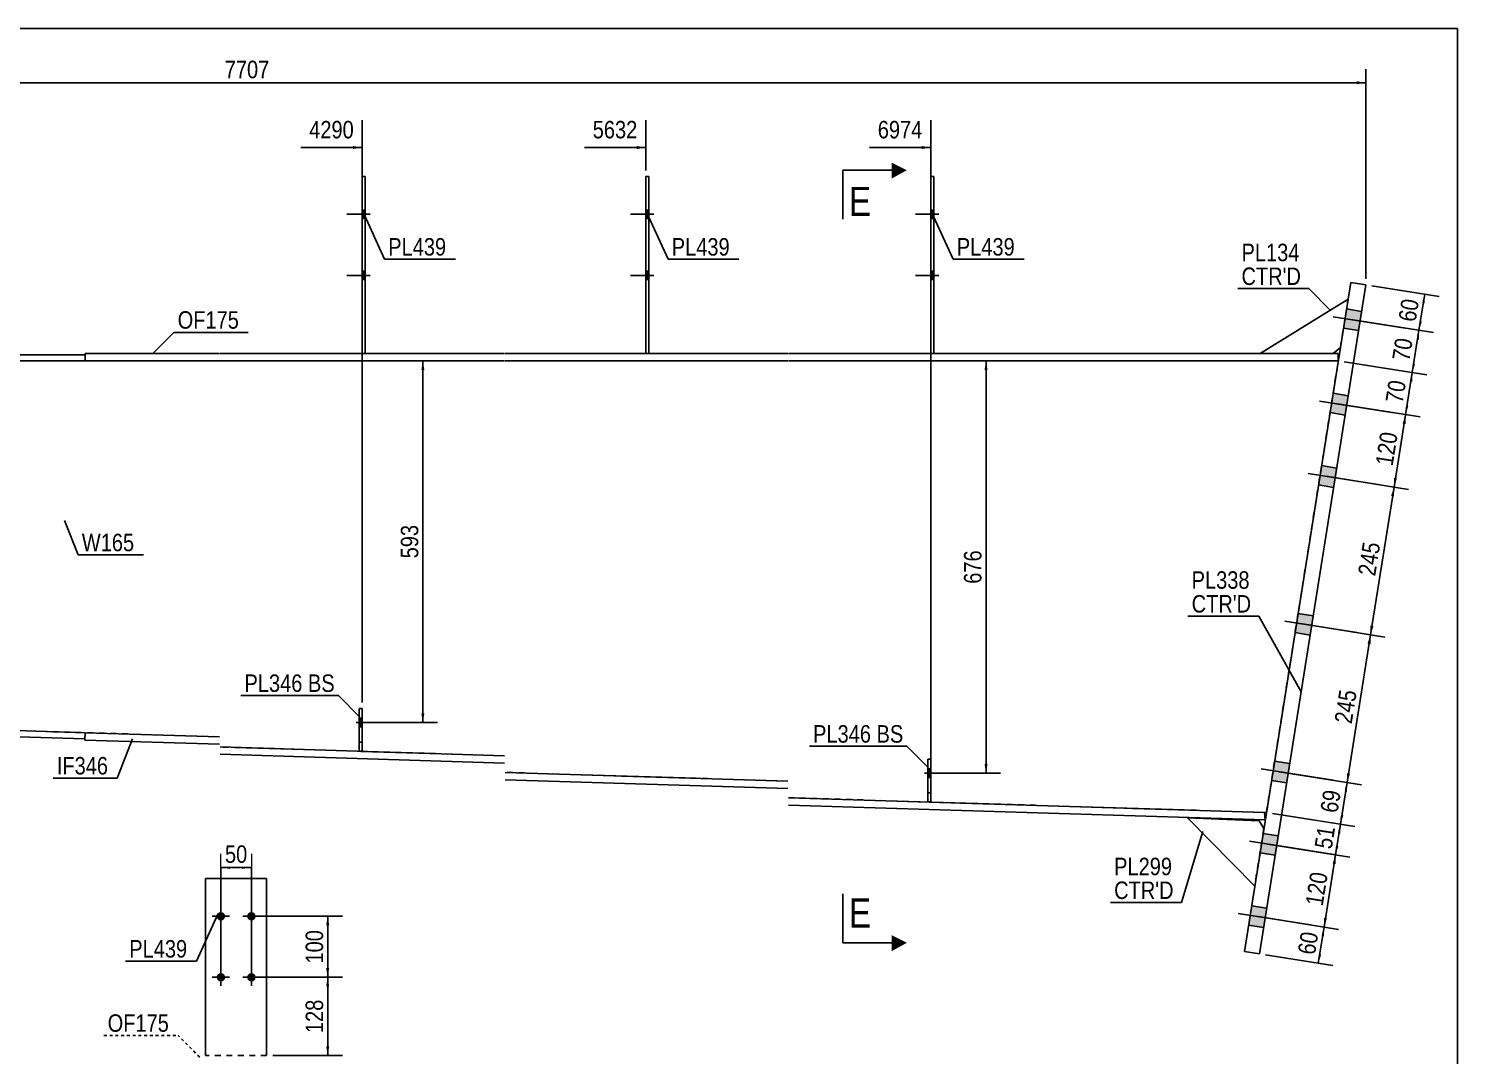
# Model space of a CAD drawing. Header units: millimetres. Extents: x -23 to 380, y -193 to 84.
# Drawn here: x 145.5 to 379.6, y -83.8 to 84.4 of the extents above; entities that cross this region are included whole.
import ezdxf

# ---------------------------------------------------------------- set-up
doc = ezdxf.new("R2010")
doc.units = ezdxf.units.MM
for name, pattern in [('DXK_LINE_DOT1', [1.8814, 0.9407, -0.9407]), ('DXK_LINE_DOT2', [3.9198, 1.9599, -1.9599]), ('DXK_LINE_DOT4', [0.9408, 0.4704, -0.4704])]:
    doc.linetypes.add(name, pattern=pattern)
doc.styles.add('Arial Narrow', font='ARIALN.TTF', dxfattribs={"height": 0.2})

# ---------------------------------------------------------------- blocks, each defined once
blk = doc.blocks.new('Unknown-624477018-1210')
at = {"color": 5, "linetype": 'Continuous'}
for p, q in [((379.57, 84.43), (-20.43, 84.43)), ((379.57, -192.57), (379.57, 84.43))]:
    blk.add_line(p, q, dxfattribs=at)
blk = doc.blocks.new('Bolt-624477018-1594 - 1591')
at = {"linetype": 'Continuous'}
blk.add_hatch(color=3, dxfattribs=at).paths.add_polyline_path([(200.15, -29.96), (200.15, -28.56), (199.65, -28.56), (199.65, -29.96)])
at = {"color": 3, "linetype": 'Continuous'}
for p, q in [((200.15, -28.56), (199.65, -28.56)), ((200.95, -29.26), (199.65, -29.26)), ((200.15, -29.96), (199.65, -29.96))]:
    blk.add_line(p, q, dxfattribs=at)
blk = doc.blocks.new('Part-624477018-1618 - 1591')
at = {"color": 2, "linetype": 'Continuous'}
for p, q in [((199.65, -33.96), (199.65, -26.96)), ((199.65, -26.96), (200.15, -26.96)), ((200.15, -26.96), (200.15, -33.96)), ((200.15, -33.96), (199.65, -33.96))]:
    blk.add_line(p, q, dxfattribs=at)
at = {"color": 7, "linetype": 'DXK_LINE_DOT1'}
blk.add_line((199.65, -32.46), (200.15, -32.46), dxfattribs=at)
blk = doc.blocks.new('Bolt-624477018-1595 - 1591')
at = {"color": 3, "linetype": 'DXK_LINE_DOT2'}
for p, q in [((201.1, -29.26), (197.8, -29.26)), ((200.15, -28.56), (199.65, -28.56)), ((200.15, -29.96), (199.65, -29.96))]:
    blk.add_line(p, q, dxfattribs=at)
blk = doc.blocks.new('Bolt-624477018-1596 - 1591')
at = {"linetype": 'Continuous'}
for points in [[(200.65, 53.3), (200.65, 54.7), (200.15, 54.7), (200.15, 53.3)], [(200.65, 53.3), (200.65, 54.7), (200.15, 54.7), (200.15, 53.3)], [(200.65, 43.3), (200.65, 44.7), (200.15, 44.7), (200.15, 43.3)], [(200.65, 43.3), (200.65, 44.7), (200.15, 44.7), (200.15, 43.3)]]:
    blk.add_hatch(color=3, dxfattribs=at).paths.add_polyline_path(points)
at = {"color": 3, "linetype": 'Continuous'}
for p, q in [((201.45, 54), (197.65, 54)), ((201.45, 54), (197.65, 54)), ((200.65, 54.7), (200.15, 54.7)), ((200.65, 54.7), (200.15, 54.7)), ((200.65, 53.3), (200.15, 53.3)), ((200.65, 53.3), (200.15, 53.3)), ((200.65, 44.7), (200.15, 44.7)), ((200.65, 44.7), (200.15, 44.7)), ((201.45, 44), (197.65, 44)), ((201.45, 44), (197.65, 44)), ((200.65, 43.3), (200.15, 43.3)), ((200.65, 43.3), (200.15, 43.3))]:
    blk.add_line(p, q, dxfattribs=at)
blk = doc.blocks.new('Part-624477018-1640 - 1591')
at = {"color": 7, "linetype": 'DXK_LINE_DOT1'}
for p, q in [((199.65, -33.96), (199.65, -26.96)), ((199.65, -26.96), (200.15, -26.96)), ((200.15, -33.96), (200.15, -26.96)), ((200.15, -33.96), (199.65, -33.96))]:
    blk.add_line(p, q, dxfattribs=at)
blk = doc.blocks.new('Part-624477018-1662 - 1591')
at = {"color": 2, "linetype": 'Continuous'}
for p, q in [((200.65, 60.2), (200.15, 60.2)), ((200.15, 60.2), (200.15, 31.2)), ((200.65, 31.2), (200.65, 60.2))]:
    blk.add_line(p, q, dxfattribs=at)
at = {"color": 7, "linetype": 'DXK_LINE_DOT1'}
blk.add_line((200.15, 31.2), (200.65, 31.2), dxfattribs=at)
blk = doc.blocks.new('Part-624477018-1667 - 1591')
at = {"color": 2, "linetype": 'Continuous'}
for p, q in [((49.73, 31), (0, 31)), ((96.43, 31), (49.83, 31)), ((154.75, 31), (96.53, 31)), ((154.75, 30), (154.75, 31)), ((0, 30), (49.73, 30)), ((49.83, 30), (96.43, 30)), ((96.53, 30), (154.75, 30))]:
    blk.add_line(p, q, dxfattribs=at)
at = {"color": 7, "linetype": 'DXK_LINE_DOT1'}
blk.add_line((0, 31), (0, 30), dxfattribs=at)
blk = doc.blocks.new('Part-624477018-1796 - 1591')
at = {"color": 2, "linetype": 'Continuous'}
for p, q in [((247.1, 60.2), (246.6, 60.2)), ((246.6, 60.2), (246.6, 31.2)), ((247.1, 31.2), (247.1, 60.2))]:
    blk.add_line(p, q, dxfattribs=at)
at = {"color": 7, "linetype": 'DXK_LINE_DOT1'}
blk.add_line((246.6, 31.2), (247.1, 31.2), dxfattribs=at)
blk = doc.blocks.new('Part-624477018-1874 - 1591')
at = {"color": 2, "linetype": 'Continuous'}
for p, q in [((154.71, -32.13), (154.75, -30.93)), ((176.75, -32.81), (154.71, -32.13)), ((154.75, -30.93), (176.75, -31.61)), ((176.85, -33.27), (223.45, -34.72)), ((223.45, -35.92), (176.85, -34.47)), ((223.55, -37.44), (269.9, -38.87)), ((269.9, -40.07), (223.55, -38.64)), ((270, -41.58), (347.99, -44)), ((348.09, -45.2), (270, -42.79)), ((347.99, -44), (348.09, -45.19))]:
    blk.add_line(p, q, dxfattribs=at)
at = {"color": 7, "linetype": 'DXK_LINE_DOT1'}
for p in [(348.09, -45.19), (348.09, -45.2)]:
    blk.add_line(p, (348.09, -45.2), dxfattribs=at)
blk = doc.blocks.new('Part-624477018-1689 - 1591')
at = {"color": 2, "linetype": 'Continuous'}
for p, q in [((176.75, 31.2), (154.75, 31.2)), ((154.75, 31.2), (154.75, 30)), ((223.45, 31.2), (176.85, 31.2)), ((269.9, 31.2), (223.55, 31.2)), ((360.05, 31.2), (270, 31.2)), ((360.05, 30), (360.05, 31.2)), ((154.75, 30), (176.75, 30)), ((176.85, 30), (223.45, 30)), ((223.55, 30), (269.9, 30)), ((270, 30), (360.05, 30))]:
    blk.add_line(p, q, dxfattribs=at)
blk = doc.blocks.new('Bolt-624477018-1810 - 1591')
at = {"linetype": 'Continuous'}
for points in [[(293.8, 53.3), (293.8, 54.7), (293.3, 54.7), (293.3, 53.3)], [(293.8, 53.3), (293.8, 54.7), (293.3, 54.7), (293.3, 53.3)], [(293.8, 43.3), (293.8, 44.7), (293.3, 44.7), (293.3, 43.3)], [(293.8, 43.3), (293.8, 44.7), (293.3, 44.7), (293.3, 43.3)]]:
    blk.add_hatch(color=3, dxfattribs=at).paths.add_polyline_path(points)
at = {"color": 3, "linetype": 'Continuous'}
for p, q in [((294.6, 54), (290.8, 54)), ((294.6, 54), (290.8, 54)), ((293.8, 54.7), (293.3, 54.7)), ((293.8, 54.7), (293.3, 54.7)), ((293.8, 53.3), (293.3, 53.3)), ((293.8, 53.3), (293.3, 53.3)), ((293.8, 44.7), (293.3, 44.7)), ((293.8, 44.7), (293.3, 44.7)), ((294.6, 44), (290.8, 44)), ((294.6, 44), (290.8, 44)), ((293.8, 43.3), (293.3, 43.3)), ((293.8, 43.3), (293.3, 43.3))]:
    blk.add_line(p, q, dxfattribs=at)
blk = doc.blocks.new('Part-624477018-1694 - 1591')
at = {"color": 7, "linetype": 'DXK_LINE_DOT1'}
for p, q in [((176.75, 30), (124.75, 30)), ((223.45, 30), (176.85, 30)), ((269.9, 30), (223.55, 30)), ((360.05, 30), (270, 30)), ((348.28, -44.01), (360.05, 30)), ((176.75, -31.61), (124.75, -30)), ((223.45, -34.72), (176.85, -33.27)), ((269.9, -38.87), (223.55, -37.44)), ((347.99, -44), (270, -41.58))]:
    blk.add_line(p, q, dxfattribs=at)
at = {"color": 2, "linetype": 'Continuous'}
blk.add_line((348.28, -44.01), (347.99, -44), dxfattribs=at)
blk = doc.blocks.new('Bolt-624477018-1808 - 1591')
at = {"linetype": 'Continuous'}
blk.add_hatch(color=3, dxfattribs=at).paths.add_polyline_path([(293.3, -38.27), (293.3, -36.87), (292.8, -36.87), (292.8, -38.27)])
at = {"color": 3, "linetype": 'Continuous'}
for p, q in [((293.3, -36.87), (292.8, -36.87)), ((294.1, -37.57), (292.8, -37.57)), ((293.3, -38.27), (292.8, -38.27))]:
    blk.add_line(p, q, dxfattribs=at)
blk = doc.blocks.new('Part-624477018-1699 - 1591')
at = {"color": 2, "linetype": 'Continuous'}
for p, q in [((49.73, -30), (0, -30)), ((96.43, -30), (49.83, -30)), ((124.75, -30), (96.53, -30)), ((124.75, -30), (154.75, -30.93)), ((49.73, -31), (0, -31)), ((96.43, -31), (49.83, -31)), ((124.73, -31), (96.53, -31)), ((154.72, -31.93), (124.73, -31)), ((154.75, -30.93), (154.72, -31.93))]:
    blk.add_line(p, q, dxfattribs=at)
at = {"color": 7, "linetype": 'DXK_LINE_DOT1'}
blk.add_line((0, -31), (0, -30), dxfattribs=at)
blk = doc.blocks.new('Part-624477018-1752 - 1591')
at = {"color": 2, "linetype": 'Continuous'}
for p, q in [((344.66, -66.78), (362.09, 42.84)), ((364.56, 42.45), (347.13, -67.18)), ((362.09, 42.84), (364.56, 42.45)), ((347.13, -67.18), (344.66, -66.78))]:
    blk.add_line(p, q, dxfattribs=at)
blk = doc.blocks.new('Part-624477018-1781 - 1591')
at = {"color": 2, "linetype": 'Continuous'}
for p, q in [((361.65, 40.09), (347.24, 31.2)), ((359.24, 31.2), (360.4, 32.19))]:
    blk.add_line(p, q, dxfattribs=at)
at = {"color": 7, "linetype": 'DXK_LINE_DOT1'}
for p, q in [((360.4, 32.19), (361.65, 40.09)), ((347.24, 31.2), (359.24, 31.2))]:
    blk.add_line(p, q, dxfattribs=at)
blk = doc.blocks.new('Bolt-624477018-1809 - 1591')
at = {"color": 3, "linetype": 'DXK_LINE_DOT2'}
for p, q in [((293.3, -36.87), (292.8, -36.87)), ((294.25, -37.57), (290.95, -37.57)), ((293.3, -38.27), (292.8, -38.27))]:
    blk.add_line(p, q, dxfattribs=at)
blk = doc.blocks.new('Bolt-624477018-1812 - 1591')
at = {"linetype": 'Continuous'}
for points in [[(247.1, 53.3), (247.1, 54.7), (246.6, 54.7), (246.6, 53.3)], [(247.1, 53.3), (247.1, 54.7), (246.6, 54.7), (246.6, 53.3)], [(247.1, 43.3), (247.1, 44.7), (246.6, 44.7), (246.6, 43.3)], [(247.1, 43.3), (247.1, 44.7), (246.6, 44.7), (246.6, 43.3)]]:
    blk.add_hatch(color=3, dxfattribs=at).paths.add_polyline_path(points)
at = {"color": 3, "linetype": 'Continuous'}
for p, q in [((247.9, 54), (244.1, 54)), ((247.9, 54), (244.1, 54)), ((247.1, 54.7), (246.6, 54.7)), ((247.1, 54.7), (246.6, 54.7)), ((247.1, 53.3), (246.6, 53.3)), ((247.1, 53.3), (246.6, 53.3)), ((247.1, 44.7), (246.6, 44.7)), ((247.1, 44.7), (246.6, 44.7)), ((247.9, 44), (244.1, 44)), ((247.9, 44), (244.1, 44)), ((247.1, 43.3), (246.6, 43.3)), ((247.1, 43.3), (246.6, 43.3))]:
    blk.add_line(p, q, dxfattribs=at)
blk = doc.blocks.new('Bolt-624477018-1815 - 1591')
at = {"linetype": 'Continuous'}
for points in [[(361.4, 38.49), (360.9, 35.33), (363.36, 34.94), (363.87, 38.1)], [(361.4, 38.49), (360.9, 35.33), (363.36, 34.94), (363.87, 38.1)], [(359.2, 24.67), (358.7, 21.51), (361.17, 21.11), (361.67, 24.27)], [(359.2, 24.67), (358.7, 21.51), (361.17, 21.11), (361.67, 24.27)], [(357.31, 12.82), (356.81, 9.66), (359.28, 9.26), (359.78, 12.42)], [(357.31, 12.82), (356.81, 9.66), (359.28, 9.26), (359.78, 12.42)], [(353.47, -11.38), (352.96, -14.54), (355.43, -14.93), (355.94, -11.77)], [(353.47, -11.38), (352.96, -14.54), (355.43, -14.93), (355.94, -11.77)], [(349.62, -35.58), (349.12, -38.74), (351.59, -39.13), (352.09, -35.97)], [(349.62, -35.58), (349.12, -38.74), (351.59, -39.13), (352.09, -35.97)], [(347.74, -47.43), (347.23, -50.59), (349.7, -50.98), (350.2, -47.82)], [(347.74, -47.43), (347.23, -50.59), (349.7, -50.98), (350.2, -47.82)], [(345.85, -59.28), (345.35, -62.44), (347.82, -62.83), (348.32, -59.67)], [(345.85, -59.28), (345.35, -62.44), (347.82, -62.83), (348.32, -59.67)]]:
    blk.add_hatch(color=3, dxfattribs=at).paths.add_polyline_path(points)
at = {"color": 3, "linetype": 'Continuous'}
for p, q in [((361.4, 38.49), (363.87, 38.1)), ((361.4, 38.49), (363.87, 38.1)), ((359.2, 37.22), (371.02, 35.34)), ((359.2, 37.22), (371.02, 35.34)), ((360.9, 35.33), (363.36, 34.94)), ((360.9, 35.33), (363.36, 34.94)), ((359.2, 24.67), (361.67, 24.27)), ((359.2, 24.67), (361.67, 24.27)), ((357, 23.4), (368.82, 21.52)), ((357, 23.4), (368.82, 21.52)), ((358.7, 21.51), (361.17, 21.11)), ((358.7, 21.51), (361.17, 21.11)), ((357.31, 12.82), (359.78, 12.42)), ((357.31, 12.82), (359.78, 12.42)), ((355.11, 11.55), (366.94, 9.67)), ((355.11, 11.55), (366.94, 9.67)), ((356.81, 9.66), (359.28, 9.26)), ((356.81, 9.66), (359.28, 9.26)), ((353.47, -11.38), (355.94, -11.77)), ((353.47, -11.38), (355.94, -11.77)), ((351.27, -12.65), (363.09, -14.53)), ((351.27, -12.65), (363.09, -14.53)), ((352.96, -14.54), (355.43, -14.93)), ((352.96, -14.54), (355.43, -14.93)), ((347.42, -36.85), (359.24, -38.73)), ((347.42, -36.85), (359.24, -38.73)), ((349.62, -35.58), (352.09, -35.97)), ((349.62, -35.58), (352.09, -35.97)), ((349.12, -38.74), (351.59, -39.13)), ((349.12, -38.74), (351.59, -39.13)), ((345.53, -48.7), (357.36, -50.58)), ((345.53, -48.7), (357.36, -50.58)), ((347.74, -47.43), (350.2, -47.82)), ((347.74, -47.43), (350.2, -47.82)), ((347.23, -50.59), (349.7, -50.98)), ((347.23, -50.59), (349.7, -50.98)), ((343.65, -60.55), (355.48, -62.43)), ((343.65, -60.55), (355.48, -62.43)), ((345.85, -59.28), (348.32, -59.67)), ((345.85, -59.28), (348.32, -59.67)), ((345.35, -62.44), (347.82, -62.83)), ((345.35, -62.44), (347.82, -62.83))]:
    blk.add_line(p, q, dxfattribs=at)
blk = doc.blocks.new('Part-624477018-1844 - 1591')
at = {"color": 2, "linetype": 'Continuous'}
for p, q in [((346.36, -56.1), (335.34, -44.87)), ((347.07, -45.35), (335.34, -44.87)), ((347.86, -46.65), (347.07, -45.35))]:
    blk.add_line(p, q, dxfattribs=at)
at = {"color": 7, "linetype": 'DXK_LINE_DOT1'}
blk.add_line((347.86, -46.65), (346.36, -56.1), dxfattribs=at)
blk = doc.blocks.new('Part-624477018-1859 - 1591')
at = {"color": 2, "linetype": 'Continuous'}
for p, q in [((292.8, -42.27), (292.8, -35.27)), ((292.8, -35.27), (293.3, -35.27)), ((293.3, -35.27), (293.3, -42.27)), ((293.3, -42.27), (292.8, -42.27))]:
    blk.add_line(p, q, dxfattribs=at)
at = {"color": 7, "linetype": 'DXK_LINE_DOT1'}
blk.add_line((292.8, -40.77), (293.3, -40.77), dxfattribs=at)
blk = doc.blocks.new('Part-624477018-1864 - 1591')
at = {"color": 7, "linetype": 'DXK_LINE_DOT1'}
for p, q in [((292.8, -42.27), (292.8, -35.27)), ((292.8, -35.27), (293.3, -35.27)), ((293.3, -42.27), (293.3, -35.27)), ((293.3, -42.27), (292.8, -42.27))]:
    blk.add_line(p, q, dxfattribs=at)
blk = doc.blocks.new('Part-624477018-1869 - 1591')
at = {"color": 2, "linetype": 'Continuous'}
for p, q in [((293.8, 60.2), (293.3, 60.2)), ((293.3, 60.2), (293.3, 31.2)), ((293.8, 31.2), (293.8, 60.2))]:
    blk.add_line(p, q, dxfattribs=at)
at = {"color": 7, "linetype": 'DXK_LINE_DOT1'}
blk.add_line((293.3, 31.2), (293.8, 31.2), dxfattribs=at)
blk = doc.blocks.new('Bolt-624477018-1450 - 1394')
at = {"linetype": 'Continuous'}
for points in [[(177.69, -61.01, -1), (176.29, -61.01, -1)], [(182.69, -61.01, -1), (181.29, -61.01, -1)], [(177.69, -71.01, -1), (176.29, -71.01, -1)], [(182.69, -71.01, -1), (181.29, -71.01, -1)]]:
    blk.add_hatch(color=3, dxfattribs=at).paths.add_polyline_path(points)
at = {"color": 3, "linetype": 'Continuous'}
for p, q in [((176.99, -59.61), (176.99, -62.41)), ((181.99, -59.61), (181.99, -62.41)), ((178.39, -61.01), (175.59, -61.01)), ((183.39, -61.01), (180.59, -61.01)), ((176.99, -69.61), (176.99, -72.41)), ((181.99, -69.61), (181.99, -72.41)), ((178.39, -71.01), (175.59, -71.01)), ((183.39, -71.01), (180.59, -71.01))]:
    blk.add_line(p, q, dxfattribs=at)
blk = doc.blocks.new('Part-624477018-1427 - 1394')
at = {"color": 2, "linetype": 'Continuous'}
for p, q in [((174.49, -54.81), (184.49, -54.81)), ((174.49, -54.81), (174.49, -83.81)), ((184.49, -54.81), (184.49, -83.81))]:
    blk.add_line(p, q, dxfattribs=at)
at = {"color": 7, "linetype": 'DXK_LINE_DOT1'}
for p, q in [((184.49, -54.81), (174.49, -54.81)), ((184.49, -83.81), (174.49, -83.81))]:
    blk.add_line(p, q, dxfattribs=at)
blk = doc.blocks.new('StraightDimension-624477018-6960 - 1591')
at = {"linetype": 'Continuous'}
for points in [[(361, -40.53), (361.49, -39.09), (361.5, -40.61)], [(360.88, -44.49), (360.4, -45.94), (360.39, -44.41)]]:
    blk.add_hatch(color=7, dxfattribs=at).paths.add_polyline_path(points)
at = {"color": 7, "linetype": 'Continuous'}
for p, q in [((350.36, -37.32), (363.86, -39.47)), ((360.4, -45.94), (361.49, -39.09)), ((349.27, -44.17), (362.77, -46.31))]:
    blk.add_line(p, q, dxfattribs=at)
at = {"color": 0}
blk.add_wipeout([(361.18, -40.09), (357.03, -39.43), (356.26, -44.23), (360.41, -44.89)], dxfattribs=at)
at = {"color": 3, "style": 'Arial Narrow'}
blk.add_text('69', height=2.863, rotation=80.9647, dxfattribs=at).set_placement((359.91, -44.2))
blk = doc.blocks.new('StraightDimension-624477018-2055 - 1591')
at = {"linetype": 'Continuous'}
for points in [[(302.09, 28.5), (302.34, 30), (302.59, 28.5)], [(302.59, -36.07), (302.34, -37.57), (302.09, -36.07)]]:
    blk.add_hatch(color=7, dxfattribs=at).paths.add_polyline_path(points)
at = {"color": 7, "linetype": 'Continuous'}
for p, q in [((296.12, 30), (304.74, 30)), ((302.34, -37.57), (302.34, 30)), ((294.3, -37.57), (304.74, -37.57))]:
    blk.add_line(p, q, dxfattribs=at)
at = {"color": 0}
blk.add_wipeout([(302.19, -0.44), (297.99, -0.44), (297.99, -7.13), (302.19, -7.13)], dxfattribs=at)
at = {"color": 3, "style": 'Arial Narrow'}
blk.add_text('676', height=2.863, rotation=90.0002, dxfattribs=at).set_placement((301.59, -6.53))
blk = doc.blocks.new('StraightDimension-624477018-2142 - 1591')
at = {"linetype": 'Continuous'}
blk.add_hatch(color=7, dxfattribs=at).paths.add_polyline_path([(363.06, 75.8), (364.56, 75.55), (363.06, 75.3)])
at = {"color": 7, "linetype": 'Continuous'}
for p, q in [((364.56, 43.45), (364.56, 77.8)), ((-2, 75.55), (364.56, 75.55))]:
    blk.add_line(p, q, dxfattribs=at)
at = {"color": 0}
blk.add_wipeout([(185.54, 75.7), (185.54, 79.9), (177.02, 79.9), (177.02, 75.7)], dxfattribs=at)
at = {"color": 3, "style": 'Arial Narrow'}
blk.add_text('7707', height=2.863, dxfattribs=at).set_placement((177.62, 76.3))
blk = doc.blocks.new('StraightDimension-624477018-8030 - 1591')
at = {"linetype": 'Continuous'}
blk.add_hatch(color=7, dxfattribs=at).paths.add_polyline_path([(245.1, 65.19), (246.6, 64.94), (245.1, 64.69)])
at = {"color": 7, "linetype": 'Continuous'}
for p, q in [((246.6, 61.2), (246.6, 69.44)), ((236.54, 64.94), (246.6, 64.94))]:
    blk.add_line(p, q, dxfattribs=at)
at = {"color": 0}
blk.add_wipeout([(245.82, 65.84), (245.82, 70.04), (237.31, 70.04), (237.31, 65.84)], dxfattribs=at)
at = {"color": 3, "style": 'Arial Narrow'}
blk.add_text('5632', height=2.863, dxfattribs=at).set_placement((237.91, 66.44))
blk = doc.blocks.new('StraightDimension-624477018-6954 - 1591')
at = {"linetype": 'Continuous'}
for points in [[(373.73, 39.47), (374.21, 40.91), (374.22, 39.39)], [(373.75, 36.43), (373.27, 34.99), (373.25, 36.51)]]:
    blk.add_hatch(color=7, dxfattribs=at).paths.add_polyline_path(points)
at = {"color": 7, "linetype": 'Continuous'}
for p, q in [((365.55, 42.29), (376.58, 40.53)), ((373.27, 34.99), (374.21, 40.91)), ((362.13, 36.76), (375.64, 34.61))]:
    blk.add_line(p, q, dxfattribs=at)
at = {"color": 0}
blk.add_wipeout([(373.97, 40.37), (369.82, 41.03), (369.06, 36.23), (373.21, 35.57)], dxfattribs=at)
at = {"color": 3, "style": 'Arial Narrow'}
blk.add_text('60', height=2.863, rotation=80.9647, dxfattribs=at).set_placement((372.71, 36.26))
blk = doc.blocks.new('StraightDimension-624477018-6955 - 1591')
at = {"linetype": 'Continuous'}
for points in [[(372.78, 33.54), (373.27, 34.99), (373.28, 33.47)], [(372.65, 29.52), (372.17, 28.07), (372.15, 29.59)]]:
    blk.add_hatch(color=7, dxfattribs=at).paths.add_polyline_path(points)
at = {"color": 7, "linetype": 'Continuous'}
for p, q in [((362.13, 36.76), (375.64, 34.61)), ((372.17, 28.07), (373.27, 34.99)), ((361.04, 29.84), (374.54, 27.7))]:
    blk.add_line(p, q, dxfattribs=at)
at = {"color": 0}
blk.add_wipeout([(372.95, 33.95), (368.8, 34.61), (368.04, 29.81), (372.19, 29.16)], dxfattribs=at)
at = {"color": 3, "style": 'Arial Narrow'}
blk.add_text('70', height=2.863, rotation=80.9647, dxfattribs=at).set_placement((371.69, 29.84))
blk = doc.blocks.new('StraightDimension-624477018-6956 - 1591')
at = {"linetype": 'Continuous'}
for points in [[(371.68, 26.63), (372.17, 28.07), (372.18, 26.55)], [(371.55, 22.61), (371.07, 21.17), (371.06, 22.69)]]:
    blk.add_hatch(color=7, dxfattribs=at).paths.add_polyline_path(points)
at = {"color": 7, "linetype": 'Continuous'}
for p, q in [((361.04, 29.84), (374.54, 27.7)), ((371.07, 21.17), (372.17, 28.07)), ((359.94, 22.94), (373.44, 20.79))]:
    blk.add_line(p, q, dxfattribs=at)
at = {"color": 0}
blk.add_wipeout([(371.85, 27.04), (367.7, 27.7), (366.94, 22.91), (371.09, 22.25)], dxfattribs=at)
at = {"color": 3, "style": 'Arial Narrow'}
blk.add_text('70', height=2.863, rotation=80.9647, dxfattribs=at).set_placement((370.59, 22.93))
blk = doc.blocks.new('StraightDimension-624477018-6957 - 1591')
at = {"linetype": 'Continuous'}
for points in [[(370.59, 19.72), (371.07, 21.17), (371.08, 19.65)], [(369.66, 10.75), (369.18, 9.31), (369.17, 10.83)]]:
    blk.add_hatch(color=7, dxfattribs=at).paths.add_polyline_path(points)
at = {"color": 7, "linetype": 'Continuous'}
for p, q in [((359.94, 22.94), (373.44, 20.79)), ((369.18, 9.31), (371.07, 21.17)), ((358.05, 11.08), (371.55, 8.93))]:
    blk.add_line(p, q, dxfattribs=at)
at = {"color": 0}
blk.add_wipeout([(370.5, 18.56), (366.35, 19.22), (365.3, 12.62), (369.45, 11.96)], dxfattribs=at)
at = {"color": 3, "style": 'Arial Narrow'}
blk.add_text('120', height=2.863, rotation=80.9647, dxfattribs=at).set_placement((368.95, 12.65))
blk = doc.blocks.new('StraightDimension-624477018-6958 - 1591')
at = {"linetype": 'Continuous'}
for points in [[(368.7, 7.87), (369.18, 9.31), (369.19, 7.79)], [(365.82, -13.45), (365.33, -14.89), (365.32, -13.37)]]:
    blk.add_hatch(color=7, dxfattribs=at).paths.add_polyline_path(points)
at = {"color": 7, "linetype": 'Continuous'}
for p, q in [((358.05, 11.08), (371.55, 8.93)), ((365.33, -14.89), (369.18, 9.31)), ((354.2, -13.12), (367.7, -15.26))]:
    blk.add_line(p, q, dxfattribs=at)
at = {"color": 0}
blk.add_wipeout([(367.64, 0.53), (363.49, 1.19), (362.44, -5.41), (366.59, -6.07)], dxfattribs=at)
at = {"color": 3, "style": 'Arial Narrow'}
blk.add_text('245', height=2.863, rotation=80.9647, dxfattribs=at).set_placement((366.09, -5.38))
blk = doc.blocks.new('StraightDimension-624477018-6959 - 1591')
at = {"linetype": 'Continuous'}
for points in [[(364.85, -16.33), (365.33, -14.89), (365.35, -16.41)], [(361.97, -37.65), (361.49, -39.09), (361.47, -37.57)]]:
    blk.add_hatch(color=7, dxfattribs=at).paths.add_polyline_path(points)
at = {"color": 7, "linetype": 'Continuous'}
for p, q in [((354.2, -13.12), (367.7, -15.26)), ((361.49, -39.09), (365.33, -14.89)), ((350.36, -37.32), (363.86, -39.47))]:
    blk.add_line(p, q, dxfattribs=at)
at = {"color": 0}
blk.add_wipeout([(363.79, -23.66), (359.64, -23), (358.59, -29.61), (362.74, -30.27)], dxfattribs=at)
at = {"color": 3, "style": 'Arial Narrow'}
blk.add_text('245', height=2.863, rotation=80.9647, dxfattribs=at).set_placement((362.24, -29.58))
blk = doc.blocks.new('StraightDimension-624477018-6961 - 1591')
at = {"linetype": 'Continuous'}
for points in [[(359.92, -47.38), (360.4, -45.94), (360.41, -47.46)], [(360.09, -49.49), (359.6, -50.94), (359.59, -49.41)]]:
    blk.add_hatch(color=7, dxfattribs=at).paths.add_polyline_path(points)
at = {"color": 7, "linetype": 'Continuous'}
for p, q in [((349.27, -44.17), (362.77, -46.31)), ((359.6, -50.94), (360.4, -45.94)), ((348.47, -49.17), (361.97, -51.31))]:
    blk.add_line(p, q, dxfattribs=at)
at = {"color": 0}
blk.add_wipeout([(360.23, -46.01), (356.09, -45.35), (355.32, -50.15), (359.47, -50.81)], dxfattribs=at)
at = {"color": 3, "style": 'Arial Narrow'}
blk.add_text('51', height=2.863, rotation=80.9647, dxfattribs=at).set_placement((358.97, -50.12))
blk = doc.blocks.new('StraightDimension-624477018-6962 - 1591')
at = {"linetype": 'Continuous'}
for points in [[(359.12, -52.38), (359.6, -50.94), (359.61, -52.46)], [(358.2, -61.34), (357.72, -62.79), (357.71, -61.26)]]:
    blk.add_hatch(color=7, dxfattribs=at).paths.add_polyline_path(points)
at = {"color": 7, "linetype": 'Continuous'}
for p, q in [((348.47, -49.17), (361.97, -51.31)), ((357.72, -62.79), (359.6, -50.94)), ((346.96, -61.07), (360.09, -63.16))]:
    blk.add_line(p, q, dxfattribs=at)
at = {"color": 0}
blk.add_wipeout([(359.04, -53.54), (354.89, -52.88), (353.84, -59.48), (357.99, -60.14)], dxfattribs=at)
at = {"color": 3, "style": 'Arial Narrow'}
blk.add_text('120', height=2.863, rotation=80.9647, dxfattribs=at).set_placement((357.49, -59.45))
blk = doc.blocks.new('StraightDimension-624477018-6963 - 1591')
at = {"linetype": 'Continuous'}
for points in [[(357.24, -64.23), (357.72, -62.79), (357.73, -64.31)], [(357.26, -67.27), (356.78, -68.71), (356.76, -67.19)]]:
    blk.add_hatch(color=7, dxfattribs=at).paths.add_polyline_path(points)
at = {"color": 7, "linetype": 'Continuous'}
for p, q in [((346.96, -61.07), (360.09, -63.16)), ((356.78, -68.71), (357.72, -62.79)), ((348.11, -67.33), (359.15, -69.09))]:
    blk.add_line(p, q, dxfattribs=at)
at = {"color": 0}
blk.add_wipeout([(357.48, -63.33), (353.33, -62.67), (352.57, -67.46), (356.72, -68.12)], dxfattribs=at)
at = {"color": 3, "style": 'Arial Narrow'}
blk.add_text('60', height=2.863, rotation=80.9647, dxfattribs=at).set_placement((356.22, -67.44))
blk = doc.blocks.new('StraightDimension-624477018-8029 - 1591')
at = {"linetype": 'Continuous'}
blk.add_hatch(color=7, dxfattribs=at).paths.add_polyline_path([(291.8, 65.19), (293.3, 64.94), (291.8, 64.69)])
at = {"color": 7, "linetype": 'Continuous'}
for p, q in [((293.3, -39.77), (293.3, 69.44)), ((283.24, 64.94), (293.3, 64.94))]:
    blk.add_line(p, q, dxfattribs=at)
at = {"color": 0}
blk.add_wipeout([(292.52, 65.84), (292.52, 70.04), (284.01, 70.04), (284.01, 65.84)], dxfattribs=at)
at = {"color": 3, "style": 'Arial Narrow'}
blk.add_text('6974', height=2.863, dxfattribs=at).set_placement((284.61, 66.44))
blk = doc.blocks.new('StraightDimension-624477018-8031 - 1591')
at = {"linetype": 'Continuous'}
blk.add_hatch(color=7, dxfattribs=at).paths.add_polyline_path([(198.65, 65.19), (200.15, 64.94), (198.65, 64.69)])
at = {"color": 7, "linetype": 'Continuous'}
for p, q in [((200.15, -25.96), (200.15, 69.44)), ((190.09, 64.94), (200.15, 64.94))]:
    blk.add_line(p, q, dxfattribs=at)
at = {"color": 0}
blk.add_wipeout([(199.37, 65.84), (199.37, 70.04), (190.86, 70.04), (190.86, 65.84)], dxfattribs=at)
at = {"color": 3, "style": 'Arial Narrow'}
blk.add_text('4290', height=2.863, dxfattribs=at).set_placement((191.46, 66.44))
blk = doc.blocks.new('StraightDimension-624477018-8684 - 1591')
at = {"linetype": 'Continuous'}
for points in [[(209.83, 28.5), (210.08, 30), (210.33, 28.5)], [(210.33, -27.76), (210.08, -29.26), (209.83, -27.76)]]:
    blk.add_hatch(color=7, dxfattribs=at).paths.add_polyline_path(points)
at = {"color": 7, "linetype": 'Continuous'}
for p, q in [((155.75, 30), (212.48, 30)), ((210.08, -29.26), (210.08, 30)), ((199.72, -29.26), (212.48, -29.26))]:
    blk.add_line(p, q, dxfattribs=at)
at = {"color": 0}
blk.add_wipeout([(209.93, 3.71), (205.73, 3.71), (205.73, -2.97), (209.93, -2.97)], dxfattribs=at)
at = {"color": 3, "style": 'Arial Narrow'}
blk.add_text('593', height=2.863, rotation=90.0002, dxfattribs=at).set_placement((209.33, -2.37))
blk = doc.blocks.new('StraightDimension-624477018-6599 - 1394')
at = {"linetype": 'Continuous'}
for points in [[(194.24, -72.51), (194.49, -71.01), (194.74, -72.51)], [(194.74, -82.31), (194.49, -83.81), (194.24, -82.31)]]:
    blk.add_hatch(color=7, dxfattribs=at).paths.add_polyline_path(points)
at = {"color": 7, "linetype": 'Continuous'}
for p, q in [((182.99, -71.01), (196.89, -71.01)), ((194.49, -83.81), (194.49, -71.01)), ((185.49, -83.81), (196.89, -83.81))]:
    blk.add_line(p, q, dxfattribs=at)
at = {"color": 0}
blk.add_wipeout([(194.34, -74.07), (190.14, -74.07), (190.14, -80.75), (194.34, -80.75)], dxfattribs=at)
at = {"color": 3, "style": 'Arial Narrow'}
blk.add_text('128', height=2.863, rotation=90.0002, dxfattribs=at).set_placement((193.74, -80.15))
blk = doc.blocks.new('StraightDimension-624477018-6573 - 1394')
at = {"linetype": 'Continuous'}
for points in [[(178.49, -53.26), (176.99, -53.01), (178.49, -52.76)], [(180.49, -52.76), (181.99, -53.01), (180.49, -53.26)]]:
    blk.add_hatch(color=7, dxfattribs=at).paths.add_polyline_path(points)
at = {"color": 7, "linetype": 'Continuous'}
for p, q in [((176.99, -70.01), (176.99, -50.76)), ((181.99, -70.01), (181.99, -50.76)), ((176.99, -53.01), (181.99, -53.01))]:
    blk.add_line(p, q, dxfattribs=at)
at = {"color": 0}
blk.add_wipeout([(181.92, -52.86), (181.92, -48.66), (177.06, -48.66), (177.06, -52.86)], dxfattribs=at)
at = {"color": 3, "style": 'Arial Narrow'}
blk.add_text('50', height=2.863, dxfattribs=at).set_placement((177.66, -52.26))
blk = doc.blocks.new('StraightDimension-624477018-6598 - 1394')
at = {"linetype": 'Continuous'}
for points in [[(194.24, -62.51), (194.49, -61.01), (194.74, -62.51)], [(194.74, -69.51), (194.49, -71.01), (194.24, -69.51)]]:
    blk.add_hatch(color=7, dxfattribs=at).paths.add_polyline_path(points)
at = {"color": 7, "linetype": 'Continuous'}
for p, q in [((182.99, -61.01), (196.89, -61.01)), ((194.49, -71.01), (194.49, -61.01)), ((182.99, -71.01), (196.89, -71.01))]:
    blk.add_line(p, q, dxfattribs=at)
at = {"color": 0}
blk.add_wipeout([(194.34, -62.67), (190.14, -62.67), (190.14, -69.35), (194.34, -69.35)], dxfattribs=at)
at = {"color": 3, "style": 'Arial Narrow'}
blk.add_text('100', height=2.863, rotation=90.0002, dxfattribs=at).set_placement((193.74, -68.75))
blk = doc.blocks.new('Mark-624477018-1658 - 1591')
at = {"color": 0}
blk.add_wipeout([(213.92, 47.24), (213.92, 50.24), (204.41, 50.24), (204.41, 47.24)], dxfattribs=at)
blk.add_wipeout([(213.92, 47.24), (213.92, 50.24), (204.41, 50.24), (204.41, 47.24)], dxfattribs=at)
at = {"color": 7, "linetype": 'Continuous'}
for p, q in [((200.28, 54.37), (203.81, 46.64)), ((203.81, 46.64), (215.42, 46.64))]:
    blk.add_line(p, q, dxfattribs=at)
at = {"color": 3, "style": 'Arial Narrow'}
blk.add_text('PL439', height=2.863, dxfattribs=at).set_placement((204.41, 47.24))
blk = doc.blocks.new('Mark-624477018-1840 - 1591')
at = {"color": 7, "linetype": 'Continuous'}
blk.add_line((337.87, -47.14), (334.34, -58.78), dxfattribs=at)
at = {"color": 0}
blk.add_wipeout([(332.84, -54.28), (332.84, -51.28), (323.33, -51.28), (323.33, -54.28)], dxfattribs=at)
blk.add_wipeout([(332.84, -54.28), (332.84, -51.28), (323.33, -51.28), (323.33, -54.28)], dxfattribs=at)
blk.add_wipeout([(333.09, -58.18), (333.09, -55.18), (323.33, -55.18), (323.33, -58.18)], dxfattribs=at)
blk.add_wipeout([(333.09, -58.18), (333.09, -55.18), (323.33, -55.18), (323.33, -58.18)], dxfattribs=at)
at = {"color": 7, "linetype": 'Continuous'}
blk.add_line((322.73, -58.78), (334.34, -58.78), dxfattribs=at)
at = {"color": 3, "style": 'Arial Narrow'}
blk.add_text('PL299', height=2.863, dxfattribs=at).set_placement((323.33, -54.28))
at = {"color": 1, "style": 'Arial Narrow'}
blk.add_text("CTR'D", height=2.863, dxfattribs=at).set_placement((323.33, -58.18))
blk = doc.blocks.new('SectionMark-624477018-2314 - 1591')
at = {"linetype": 'Continuous'}
for points in [[(286.87, 62.47), (289.37, 61.22), (286.87, 59.85)], [(286.87, -64.11), (289.37, -65.36), (286.87, -66.74)]]:
    blk.add_hatch(color=30, dxfattribs=at).paths.add_polyline_path(points)
at = {"color": 30, "linetype": 'Continuous'}
for p, q in [((278.87, 61.22), (286.87, 61.22)), ((278.87, -65.36), (286.87, -65.36))]:
    blk.add_line(p, q, dxfattribs=at)
at = {"color": 0, "linetype": 'Continuous'}
for points in [[(283.53, 53.72), (283.53, 58.72), (279.87, 58.72), (279.87, 53.72)], [(283.53, -62.86), (283.53, -57.86), (279.87, -57.86), (279.87, -62.86)]]:
    blk.add_wipeout(points, dxfattribs=at)
at = {"color": 30, "linetype": 'Continuous'}
for p, q in [((278.87, 61.22), (278.87, 53.22)), ((278.87, -65.36), (278.87, -57.36))]:
    blk.add_line(p, q, dxfattribs=at)
at = {"color": 6, "linetype": 'Continuous', "style": 'Arial Narrow'}
for p in [(279.87, 53.72), (279.87, -62.86)]:
    blk.add_text('E', height=4.77, dxfattribs=at).set_placement(p)
blk = doc.blocks.new('Mark-624477018-1690 - 1591')
at = {"color": 0}
blk.add_wipeout([(162.79, -1.2), (162.79, 1.8), (154.21, 1.8), (154.21, -1.2)], dxfattribs=at)
blk.add_wipeout([(162.79, -1.2), (162.79, 1.8), (154.21, 1.8), (154.21, -1.2)], dxfattribs=at)
at = {"color": 7, "linetype": 'Continuous'}
for p, q in [((151.39, 3.84), (153.61, -1.8)), ((153.61, -1.8), (164.29, -1.8))]:
    blk.add_line(p, q, dxfattribs=at)
at = {"color": 3, "style": 'Arial Narrow'}
blk.add_text('W165', height=2.863, dxfattribs=at).set_placement((154.21, -1.2))
blk = doc.blocks.new('Mark-624477018-1748 - 1591')
at = {"color": 7, "linetype": 'Continuous'}
blk.add_line((353.95, -24.25), (347.03, -11.85), dxfattribs=at)
at = {"color": 0}
blk.add_wipeout([(345.53, -7.35), (345.53, -4.35), (336.03, -4.35), (336.03, -7.35)], dxfattribs=at)
blk.add_wipeout([(345.53, -7.35), (345.53, -4.35), (336.03, -4.35), (336.03, -7.35)], dxfattribs=at)
blk.add_wipeout([(345.78, -11.25), (345.78, -8.25), (336.03, -8.25), (336.03, -11.25)], dxfattribs=at)
blk.add_wipeout([(345.78, -11.25), (345.78, -8.25), (336.03, -8.25), (336.03, -11.25)], dxfattribs=at)
at = {"color": 7, "linetype": 'Continuous'}
blk.add_line((335.43, -11.85), (347.03, -11.85), dxfattribs=at)
at = {"color": 3, "style": 'Arial Narrow'}
blk.add_text('PL338', height=2.863, dxfattribs=at).set_placement((336.03, -7.35))
at = {"color": 1, "style": 'Arial Narrow'}
blk.add_text("CTR'D", height=2.863, dxfattribs=at).set_placement((336.03, -11.25))
blk = doc.blocks.new('MarkSet-624477018-2333 - 1591')
at = {"color": 0}
blk.add_wipeout([(283.51, -32.56), (283.51, -29.56), (274.01, -29.56), (274.01, -32.56)], dxfattribs=at)
blk.add_wipeout([(283.51, -32.56), (283.51, -29.56), (274.01, -29.56), (274.01, -32.56)], dxfattribs=at)
blk.add_wipeout([(288.79, -32.56), (288.79, -29.56), (284.41, -29.56), (284.41, -32.56)], dxfattribs=at)
blk.add_wipeout([(288.79, -32.56), (288.79, -29.56), (284.41, -29.56), (284.41, -32.56)], dxfattribs=at)
at = {"color": 7, "linetype": 'Continuous'}
for p in [(273.41, -33.16), (292.93, -36.7)]:
    blk.add_line(p, (289.39, -33.16), dxfattribs=at)
at = {"color": 3, "style": 'Arial Narrow'}
for s, p in [('PL346', (274.01, -32.56)), ('BS', (284.41, -32.56))]:
    blk.add_text(s, height=2.863, dxfattribs=at).set_placement(p)
blk = doc.blocks.new('Mark-624477018-1777 - 1591')
at = {"color": 7, "linetype": 'Continuous'}
blk.add_line((358.74, 38.28), (355.2, 41.82), dxfattribs=at)
at = {"color": 0}
blk.add_wipeout([(353.7, 46.32), (353.7, 49.32), (344.2, 49.32), (344.2, 46.32)], dxfattribs=at)
blk.add_wipeout([(353.7, 46.32), (353.7, 49.32), (344.2, 49.32), (344.2, 46.32)], dxfattribs=at)
blk.add_wipeout([(353.96, 42.42), (353.96, 45.42), (344.2, 45.42), (344.2, 42.42)], dxfattribs=at)
blk.add_wipeout([(353.96, 42.42), (353.96, 45.42), (344.2, 45.42), (344.2, 42.42)], dxfattribs=at)
at = {"color": 7, "linetype": 'Continuous'}
blk.add_line((343.6, 41.82), (355.2, 41.82), dxfattribs=at)
at = {"color": 3, "style": 'Arial Narrow'}
blk.add_text('PL134', height=2.863, dxfattribs=at).set_placement((344.2, 46.32))
at = {"color": 1, "style": 'Arial Narrow'}
blk.add_text("CTR'D", height=2.863, dxfattribs=at).set_placement((344.2, 42.42))
blk = doc.blocks.new('Mark-624477018-1792 - 1591')
at = {"color": 0}
blk.add_wipeout([(260.37, 47.24), (260.37, 50.24), (250.86, 50.24), (250.86, 47.24)], dxfattribs=at)
blk.add_wipeout([(260.37, 47.24), (260.37, 50.24), (250.86, 50.24), (250.86, 47.24)], dxfattribs=at)
at = {"color": 7, "linetype": 'Continuous'}
for p, q in [((246.73, 54.37), (250.26, 46.64)), ((250.26, 46.64), (261.87, 46.64))]:
    blk.add_line(p, q, dxfattribs=at)
at = {"color": 3, "style": 'Arial Narrow'}
blk.add_text('PL439', height=2.863, dxfattribs=at).set_placement((250.86, 47.24))
blk = doc.blocks.new('Mark-624477018-1870 - 1591')
at = {"color": 7, "linetype": 'Continuous'}
blk.add_line((162.5, -31.93), (160.02, -38.38), dxfattribs=at)
at = {"color": 0}
blk.add_wipeout([(158.52, -37.78), (158.52, -34.78), (150.11, -34.78), (150.11, -37.78)], dxfattribs=at)
blk.add_wipeout([(158.52, -37.78), (158.52, -34.78), (150.11, -34.78), (150.11, -37.78)], dxfattribs=at)
at = {"color": 7, "linetype": 'Continuous'}
blk.add_line((149.51, -38.38), (160.02, -38.38), dxfattribs=at)
at = {"color": 3, "style": 'Arial Narrow'}
blk.add_text('IF346', height=2.863, dxfattribs=at).set_placement((150.11, -37.78))
blk = doc.blocks.new('MarkSet-624477018-2360 - 1591')
at = {"color": 0}
blk.add_wipeout([(190.36, -24.25), (190.36, -21.25), (180.86, -21.25), (180.86, -24.25)], dxfattribs=at)
blk.add_wipeout([(190.36, -24.25), (190.36, -21.25), (180.86, -21.25), (180.86, -24.25)], dxfattribs=at)
blk.add_wipeout([(195.64, -24.25), (195.64, -21.25), (191.26, -21.25), (191.26, -24.25)], dxfattribs=at)
blk.add_wipeout([(195.64, -24.25), (195.64, -21.25), (191.26, -21.25), (191.26, -24.25)], dxfattribs=at)
at = {"color": 7, "linetype": 'Continuous'}
for p in [(180.26, -24.85), (199.78, -28.39)]:
    blk.add_line(p, (196.24, -24.85), dxfattribs=at)
at = {"color": 3, "style": 'Arial Narrow'}
for s, p in [('PL346', (180.86, -24.25)), ('BS', (191.26, -24.25))]:
    blk.add_text(s, height=2.863, dxfattribs=at).set_placement(p)
blk = doc.blocks.new('Mark-624477018-7737 - 1591')
at = {"color": 0}
blk.add_wipeout([(307.07, 47.24), (307.07, 50.24), (297.56, 50.24), (297.56, 47.24)], dxfattribs=at)
blk.add_wipeout([(307.07, 47.24), (307.07, 50.24), (297.56, 50.24), (297.56, 47.24)], dxfattribs=at)
at = {"color": 7, "linetype": 'Continuous'}
for p, q in [((293.43, 54.37), (296.96, 46.64)), ((296.96, 46.64), (308.57, 46.64))]:
    blk.add_line(p, q, dxfattribs=at)
at = {"color": 3, "style": 'Arial Narrow'}
blk.add_text('PL439', height=2.863, dxfattribs=at).set_placement((297.56, 47.24))
blk = doc.blocks.new('Mark-624477018-8168 - 1591')
at = {"color": 0}
blk.add_wipeout([(179.96, 35.26), (179.96, 38.26), (169.91, 38.26), (169.91, 35.26)], dxfattribs=at)
blk.add_wipeout([(179.96, 35.26), (179.96, 38.26), (169.91, 38.26), (169.91, 35.26)], dxfattribs=at)
at = {"color": 7, "linetype": 'Continuous'}
for p, q in [((165.77, 31.12), (169.31, 34.66)), ((169.31, 34.66), (181.46, 34.66))]:
    blk.add_line(p, q, dxfattribs=at)
at = {"color": 3, "style": 'Arial Narrow'}
blk.add_text('OF175', height=2.863, dxfattribs=at).set_placement((169.91, 35.26))
blk = doc.blocks.new('Mark-624477018-6492 - 1394')
at = {"color": 7, "linetype": 'DXK_LINE_DOT4'}
blk.add_line((173.52, -84.08), (169.98, -80.54), dxfattribs=at)
at = {"color": 0}
blk.add_wipeout([(168.48, -79.94), (168.48, -76.94), (158.44, -76.94), (158.44, -79.94)], dxfattribs=at)
blk.add_wipeout([(168.48, -79.94), (168.48, -76.94), (158.44, -76.94), (158.44, -79.94)], dxfattribs=at)
at = {"color": 7, "linetype": 'DXK_LINE_DOT4'}
blk.add_line((157.84, -80.54), (169.98, -80.54), dxfattribs=at)
at = {"color": 3, "style": 'Arial Narrow'}
blk.add_text('OF175', height=2.863, dxfattribs=at).set_placement((158.44, -79.94))
blk = doc.blocks.new('Mark-624477018-7734 - 1394')
at = {"color": 7, "linetype": 'Continuous'}
blk.add_line((176.52, -60.64), (172.98, -68.37), dxfattribs=at)
at = {"color": 0}
blk.add_wipeout([(171.48, -67.77), (171.48, -64.77), (161.98, -64.77), (161.98, -67.77)], dxfattribs=at)
blk.add_wipeout([(171.48, -67.77), (171.48, -64.77), (161.98, -64.77), (161.98, -67.77)], dxfattribs=at)
at = {"color": 7, "linetype": 'Continuous'}
blk.add_line((161.38, -68.37), (172.98, -68.37), dxfattribs=at)
at = {"color": 3, "style": 'Arial Narrow'}
blk.add_text('PL439', height=2.863, dxfattribs=at).set_placement((161.98, -67.77))

msp = doc.modelspace()

# ---------------------------------------------------------------- block references
for name in ['Unknown-624477018-1210', 'Part-624477018-1662 - 1591', 'Part-624477018-1796 - 1591', 'Part-624477018-1869 - 1591', 'Bolt-624477018-1596 - 1591', 'Bolt-624477018-1812 - 1591', 'Bolt-624477018-1810 - 1591', 'Part-624477018-1752 - 1591', 'Part-624477018-1781 - 1591', 'Bolt-624477018-1815 - 1591', 'Part-624477018-1667 - 1591', 'Part-624477018-1689 - 1591', 'Part-624477018-1694 - 1591', 'Part-624477018-1618 - 1591', 'Part-624477018-1640 - 1591', 'Part-624477018-1699 - 1591', 'Bolt-624477018-1595 - 1591', 'Bolt-624477018-1594 - 1591', 'Part-624477018-1874 - 1591', 'Bolt-624477018-1809 - 1591', 'Part-624477018-1859 - 1591', 'Part-624477018-1864 - 1591', 'Bolt-624477018-1808 - 1591', 'Part-624477018-1844 - 1591', 'Part-624477018-1427 - 1394', 'Bolt-624477018-1450 - 1394']:
    msp.add_blockref(name, (0, 0))

# ---------------------------------------------------------------- next in the draw order: block references
for name in ['StraightDimension-624477018-2142 - 1591', 'StraightDimension-624477018-2055 - 1591', 'Mark-624477018-1870 - 1591', 'StraightDimension-624477018-6960 - 1591', 'Mark-624477018-1840 - 1591', 'StraightDimension-624477018-6599 - 1394', 'Mark-624477018-6492 - 1394']:
    msp.add_blockref(name, (0, 0))

# ---------------------------------------------------------------- next in the draw order: block references
for name in ['StraightDimension-624477018-8031 - 1591', 'StraightDimension-624477018-8030 - 1591', 'StraightDimension-624477018-8029 - 1591', 'Mark-624477018-1792 - 1591', 'Mark-624477018-1777 - 1591', 'StraightDimension-624477018-6954 - 1591', 'StraightDimension-624477018-6961 - 1591', 'StraightDimension-624477018-6573 - 1394']:
    msp.add_blockref(name, (0, 0))

# ---------------------------------------------------------------- next in the draw order: block references
for name in ['SectionMark-624477018-2314 - 1591', 'Mark-624477018-1658 - 1591', 'Mark-624477018-7737 - 1591', 'StraightDimension-624477018-6955 - 1591', 'StraightDimension-624477018-8684 - 1591', 'StraightDimension-624477018-6962 - 1591', 'Mark-624477018-7734 - 1394', 'StraightDimension-624477018-6598 - 1394']:
    msp.add_blockref(name, (0, 0))

# ---------------------------------------------------------------- next in the draw order: block references
for name in ['Mark-624477018-8168 - 1591', 'StraightDimension-624477018-6956 - 1591', 'Mark-624477018-1690 - 1591', 'MarkSet-624477018-2360 - 1591', 'MarkSet-624477018-2333 - 1591', 'StraightDimension-624477018-6963 - 1591']:
    msp.add_blockref(name, (0, 0))

# ---------------------------------------------------------------- next in the draw order: block references
msp.add_blockref('StraightDimension-624477018-6957 - 1591', (0, 0))

# ---------------------------------------------------------------- next in the draw order: block references
msp.add_blockref('StraightDimension-624477018-6958 - 1591', (0, 0))

# ---------------------------------------------------------------- next in the draw order: block references
msp.add_blockref('StraightDimension-624477018-6959 - 1591', (0, 0))

# ---------------------------------------------------------------- next in the draw order: block references
msp.add_blockref('Mark-624477018-1748 - 1591', (0, 0))

doc.saveas('drawing.dxf')
